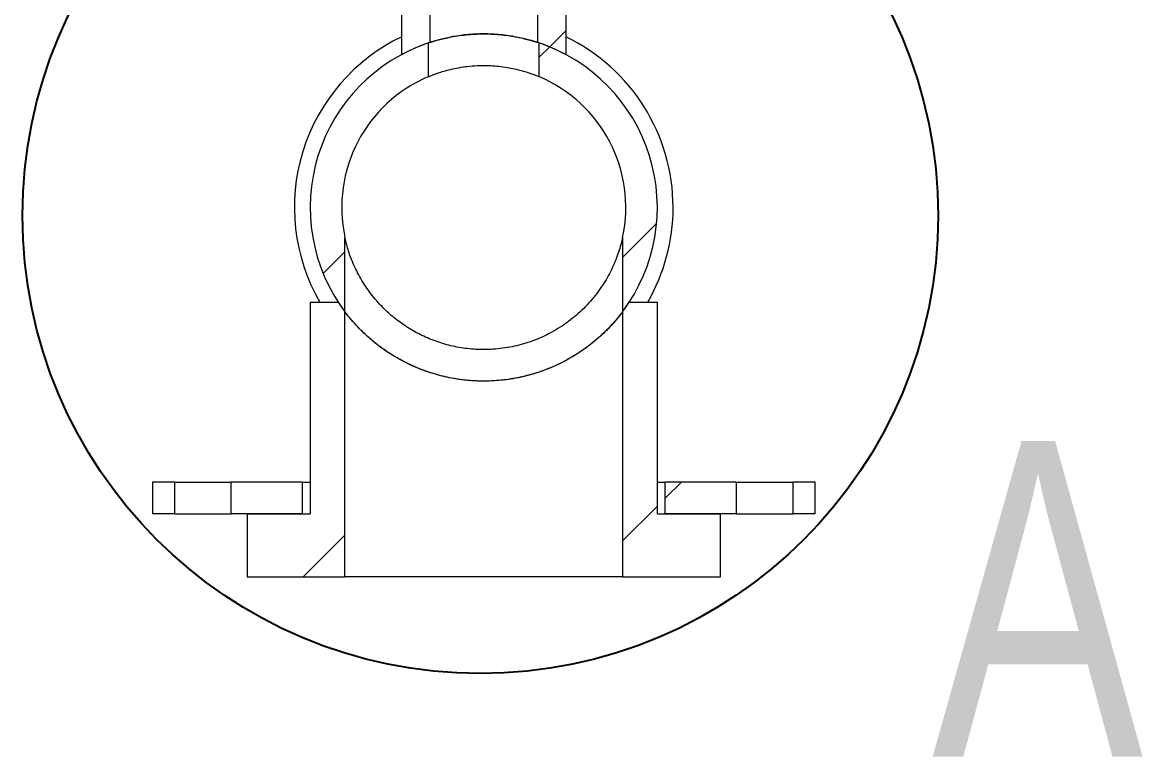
# Model space of a CAD drawing. Header units: millimetres. Extents: x 11948 to 22858, y 1146 to 11361.
# Drawn here: x 16418.6 to 16773.5, y 7131.5 to 7364.1 of the extents above; entities that cross this region are included whole.
import ezdxf

# ---------------------------------------------------------------- set-up
doc = ezdxf.new("R2010")
doc.units = ezdxf.units.MM
doc.linetypes.add('SLD-Solid', pattern=[0])
doc.styles.add('SLDTEXTSTYLE0', font='TXT', dxfattribs={"width": 0.75})
pattern_1 = [(45, (13072.54, 5639.196), (-44.9013, 44.9013), [])]

msp = doc.modelspace()

# ---------------------------------------------------------------- hatches: boundary and pattern name
at = {"linetype": 'SLD-Solid', "lineweight": 0}
h = msp.add_hatch(dxfattribs=at)
h.set_pattern_fill('ANSI31', color=256, scale=20, style=0)
h.set_pattern_definition(pattern_1)
edge = h.paths.add_edge_path(flags=0)
edge.add_line((16534.89, 7389.8), (16534.89, 7389.55))
edge.add_line((16534.89, 7389.55), (16533.8, 7388.93))
edge.add_line((16533.8, 7388.93), (16533.8, 7388.43))
edge.add_line((16533.8, 7388.43), (16534.89, 7387.8))
edge.add_line((16534.89, 7387.8), (16534.89, 7387.55))
edge.add_line((16534.89, 7387.55), (16533.8, 7386.93))
edge.add_line((16533.8, 7386.93), (16533.8, 7386.43))
edge.add_line((16533.8, 7386.43), (16534.89, 7385.8))
edge.add_line((16534.89, 7385.8), (16534.89, 7385.55))
edge.add_line((16534.89, 7385.55), (16533.8, 7384.93))
edge.add_line((16533.8, 7384.93), (16533.8, 7384.43))
edge.add_line((16533.8, 7384.43), (16534.89, 7383.8))
edge.add_line((16534.89, 7383.8), (16534.89, 7383.55))
edge.add_line((16534.89, 7383.55), (16533.8, 7382.93))
edge.add_line((16533.8, 7382.93), (16533.8, 7382.43))
edge.add_line((16533.8, 7382.43), (16534.89, 7381.8))
edge.add_line((16534.89, 7381.8), (16534.89, 7381.55))
edge.add_line((16534.89, 7381.55), (16533.8, 7380.93))
edge.add_line((16533.8, 7380.93), (16533.8, 7380.43))
edge.add_line((16533.8, 7380.43), (16534.89, 7379.8))
edge.add_line((16534.89, 7379.8), (16534.89, 7379.55))
edge.add_line((16534.89, 7379.55), (16533.8, 7378.93))
edge.add_line((16533.8, 7378.93), (16533.8, 7378.43))
edge.add_line((16533.8, 7378.43), (16534.89, 7377.8))
edge.add_line((16534.89, 7377.8), (16534.89, 7377.55))
edge.add_line((16534.89, 7377.55), (16533.8, 7376.93))
edge.add_line((16533.8, 7376.93), (16533.8, 7376.43))
edge.add_line((16533.8, 7376.43), (16534.89, 7375.8))
edge.add_line((16534.89, 7375.8), (16534.89, 7375.55))
edge.add_line((16534.89, 7375.55), (16533.8, 7374.93))
edge.add_line((16533.8, 7374.93), (16533.8, 7374.43))
edge.add_line((16533.8, 7374.43), (16534.89, 7373.8))
edge.add_line((16534.89, 7373.8), (16534.89, 7373.55))
edge.add_line((16534.89, 7373.55), (16533.8, 7372.93))
edge.add_line((16533.8, 7372.93), (16533.8, 7372.43))
edge.add_line((16533.8, 7372.43), (16538.8, 7372.43))
edge.add_line((16538.8, 7372.43), (16538.8, 7353.89))
edge.add_arc((16564.8, 7305.43), 55, 108.0045, 118.2115, ccw=False)
edge.add_line((16547.8, 7357.73), (16547.8, 7407.43))
edge.add_line((16547.8, 7407.43), (16544.34, 7407.43))
edge.add_line((16544.34, 7407.43), (16544.34, 7404.43))
edge.add_line((16544.34, 7404.43), (16539.83, 7404.43))
edge.add_line((16539.83, 7404.43), (16539.83, 7407.43))
edge.add_line((16539.83, 7407.43), (16533.8, 7407.43))
edge.add_line((16533.8, 7407.43), (16533.8, 7406.43))
edge.add_line((16533.8, 7406.43), (16534.89, 7405.8))
edge.add_line((16534.89, 7405.8), (16534.89, 7405.55))
edge.add_line((16534.89, 7405.55), (16533.8, 7404.93))
edge.add_line((16533.8, 7404.93), (16533.8, 7404.43))
edge.add_line((16533.8, 7404.43), (16534.89, 7403.8))
edge.add_line((16534.89, 7403.8), (16534.89, 7403.55))
edge.add_line((16534.89, 7403.55), (16533.8, 7402.93))
edge.add_line((16533.8, 7402.93), (16533.8, 7402.43))
edge.add_line((16533.8, 7402.43), (16534.89, 7401.8))
edge.add_line((16534.89, 7401.8), (16534.89, 7401.55))
edge.add_line((16534.89, 7401.55), (16533.8, 7400.93))
edge.add_line((16533.8, 7400.93), (16533.8, 7400.43))
edge.add_line((16533.8, 7400.43), (16534.89, 7399.8))
edge.add_line((16534.89, 7399.8), (16534.89, 7399.55))
edge.add_line((16534.89, 7399.55), (16533.8, 7398.93))
edge.add_line((16533.8, 7398.93), (16533.8, 7398.43))
edge.add_line((16533.8, 7398.43), (16534.89, 7397.8))
edge.add_line((16534.89, 7397.8), (16534.89, 7397.55))
edge.add_line((16534.89, 7397.55), (16533.8, 7396.93))
edge.add_line((16533.8, 7396.93), (16533.8, 7396.43))
edge.add_line((16533.8, 7396.43), (16534.89, 7395.8))
edge.add_line((16534.89, 7395.8), (16534.89, 7395.55))
edge.add_line((16534.89, 7395.55), (16533.8, 7394.93))
edge.add_line((16533.8, 7394.93), (16533.8, 7394.43))
edge.add_line((16533.8, 7394.43), (16534.89, 7393.8))
edge.add_line((16534.89, 7393.8), (16534.89, 7393.55))
edge.add_line((16534.89, 7393.55), (16533.8, 7392.93))
edge.add_line((16533.8, 7392.93), (16533.8, 7392.43))
edge.add_line((16533.8, 7392.43), (16534.89, 7391.8))
edge.add_line((16534.89, 7391.8), (16534.89, 7391.55))
edge.add_line((16534.89, 7391.55), (16533.8, 7390.93))
edge.add_line((16533.8, 7390.93), (16533.8, 7390.43))
edge.add_line((16533.8, 7390.43), (16534.89, 7389.8))
h = msp.add_hatch(dxfattribs=at)
h.set_pattern_fill('ANSI31', color=256, scale=20, style=0)
h.set_pattern_definition(pattern_1)
edge = h.paths.add_edge_path(flags=0)
edge.add_line((16594.72, 7404.8), (16595.8, 7405.43))
edge.add_line((16595.8, 7405.43), (16595.8, 7407.43))
edge.add_line((16595.8, 7407.43), (16589.78, 7407.43))
edge.add_line((16589.78, 7407.43), (16589.78, 7404.43))
edge.add_line((16589.78, 7404.43), (16585.27, 7404.43))
edge.add_line((16585.27, 7404.43), (16585.27, 7407.43))
edge.add_line((16585.27, 7407.43), (16581.8, 7407.43))
edge.add_line((16581.8, 7407.43), (16581.8, 7357.73))
edge.add_arc((16564.8, 7305.43), 55, 61.7885, 71.9955, ccw=False)
edge.add_line((16590.8, 7353.89), (16590.8, 7372.43))
edge.add_line((16590.8, 7372.43), (16594.94, 7372.43))
edge.add_line((16594.94, 7372.43), (16594.72, 7372.55))
edge.add_line((16594.72, 7372.55), (16594.72, 7372.8))
edge.add_line((16594.72, 7372.8), (16595.8, 7373.43))
edge.add_line((16595.8, 7373.43), (16595.8, 7373.93))
edge.add_line((16595.8, 7373.93), (16594.72, 7374.55))
edge.add_line((16594.72, 7374.55), (16594.72, 7374.8))
edge.add_line((16594.72, 7374.8), (16595.8, 7375.43))
edge.add_line((16595.8, 7375.43), (16595.8, 7375.93))
edge.add_line((16595.8, 7375.93), (16594.72, 7376.55))
edge.add_line((16594.72, 7376.55), (16594.72, 7376.8))
edge.add_line((16594.72, 7376.8), (16595.8, 7377.43))
edge.add_line((16595.8, 7377.43), (16595.8, 7377.93))
edge.add_line((16595.8, 7377.93), (16594.72, 7378.55))
edge.add_line((16594.72, 7378.55), (16594.72, 7378.8))
edge.add_line((16594.72, 7378.8), (16595.8, 7379.43))
edge.add_line((16595.8, 7379.43), (16595.8, 7379.93))
edge.add_line((16595.8, 7379.93), (16594.72, 7380.55))
edge.add_line((16594.72, 7380.55), (16594.72, 7380.8))
edge.add_line((16594.72, 7380.8), (16595.8, 7381.43))
edge.add_line((16595.8, 7381.43), (16595.8, 7381.93))
edge.add_line((16595.8, 7381.93), (16594.72, 7382.55))
edge.add_line((16594.72, 7382.55), (16594.72, 7382.8))
edge.add_line((16594.72, 7382.8), (16595.8, 7383.43))
edge.add_line((16595.8, 7383.43), (16595.8, 7383.93))
edge.add_line((16595.8, 7383.93), (16594.72, 7384.55))
edge.add_line((16594.72, 7384.55), (16594.72, 7384.8))
edge.add_line((16594.72, 7384.8), (16595.8, 7385.43))
edge.add_line((16595.8, 7385.43), (16595.8, 7385.93))
edge.add_line((16595.8, 7385.93), (16594.72, 7386.55))
edge.add_line((16594.72, 7386.55), (16594.72, 7386.8))
edge.add_line((16594.72, 7386.8), (16595.8, 7387.43))
edge.add_line((16595.8, 7387.43), (16595.8, 7387.93))
edge.add_line((16595.8, 7387.93), (16594.72, 7388.55))
edge.add_line((16594.72, 7388.55), (16594.72, 7388.8))
edge.add_line((16594.72, 7388.8), (16595.8, 7389.43))
edge.add_line((16595.8, 7389.43), (16595.8, 7389.93))
edge.add_line((16595.8, 7389.93), (16594.72, 7390.55))
edge.add_line((16594.72, 7390.55), (16594.72, 7390.8))
edge.add_line((16594.72, 7390.8), (16595.8, 7391.43))
edge.add_line((16595.8, 7391.43), (16595.8, 7391.93))
edge.add_line((16595.8, 7391.93), (16594.72, 7392.55))
edge.add_line((16594.72, 7392.55), (16594.72, 7392.8))
edge.add_line((16594.72, 7392.8), (16595.8, 7393.43))
edge.add_line((16595.8, 7393.43), (16595.8, 7393.93))
edge.add_line((16595.8, 7393.93), (16594.72, 7394.55))
edge.add_line((16594.72, 7394.55), (16594.72, 7394.8))
edge.add_line((16594.72, 7394.8), (16595.8, 7395.43))
edge.add_line((16595.8, 7395.43), (16595.8, 7395.93))
edge.add_line((16595.8, 7395.93), (16594.72, 7396.55))
edge.add_line((16594.72, 7396.55), (16594.72, 7396.8))
edge.add_line((16594.72, 7396.8), (16595.8, 7397.43))
edge.add_line((16595.8, 7397.43), (16595.8, 7397.93))
edge.add_line((16595.8, 7397.93), (16594.72, 7398.55))
edge.add_line((16594.72, 7398.55), (16594.72, 7398.8))
edge.add_line((16594.72, 7398.8), (16595.8, 7399.43))
edge.add_line((16595.8, 7399.43), (16595.8, 7399.93))
edge.add_line((16595.8, 7399.93), (16594.72, 7400.55))
edge.add_line((16594.72, 7400.55), (16594.72, 7400.8))
edge.add_line((16594.72, 7400.8), (16595.8, 7401.43))
edge.add_line((16595.8, 7401.43), (16595.8, 7401.93))
edge.add_line((16595.8, 7401.93), (16594.72, 7402.55))
edge.add_line((16594.72, 7402.55), (16594.72, 7402.8))
edge.add_line((16594.72, 7402.8), (16595.8, 7403.43))
edge.add_line((16595.8, 7403.43), (16595.8, 7403.93))
edge.add_line((16595.8, 7403.93), (16594.72, 7404.55))
edge.add_line((16594.72, 7404.55), (16594.72, 7404.8))
h = msp.add_hatch(dxfattribs=at)
h.set_pattern_fill('ANSI31', color=256, scale=20, style=0)
h.set_pattern_definition(pattern_1)
edge = h.paths.add_edge_path(flags=0)
edge.add_arc((16564.8, 7305.43), 45, 112.8854, 192.1015, ccw=False)
edge.add_line((16547.3, 7346.88), (16547.3, 7357.57))
edge.add_arc((16564.8, 7305.43), 55, 108.553, 216.8699)
edge.add_line((16520.8, 7272.43), (16520.8, 7295.99))
h = msp.add_hatch(dxfattribs=at)
h.set_pattern_fill('ANSI31', color=256, scale=20, style=0)
h.set_pattern_definition(pattern_1)
edge = h.paths.add_edge_path(flags=0)
edge.add_arc((16564.8, 7305.43), 55, 323.1301, 431.447)
edge.add_line((16582.3, 7357.57), (16582.3, 7346.88))
edge.add_arc((16564.8, 7305.43), 45, -12.1015, 67.1146, ccw=False)
edge.add_line((16608.8, 7295.99), (16608.8, 7272.43))
h = msp.add_hatch(dxfattribs=at)
h.set_pattern_fill('ANSI31', color=256, scale=20, style=0)
h.set_pattern_definition(pattern_1)
edge = h.paths.add_edge_path(flags=0)
edge.add_line((16509.8, 7208.43), (16489.8, 7208.43))
edge.add_line((16489.8, 7208.43), (16489.8, 7188.43))
edge.add_line((16489.8, 7188.43), (16520.8, 7188.43))
edge.add_line((16520.8, 7188.43), (16520.8, 7272.43))
edge.add_arc((16564.8, 7305.43), 55, 213.0557, 216.8699, ccw=False)
edge.add_line((16518.71, 7275.43), (16509.8, 7275.43))
edge.add_line((16509.8, 7275.43), (16509.8, 7208.43))
h = msp.add_hatch(dxfattribs=at)
h.set_pattern_fill('ANSI31', color=256, scale=20, style=0)
h.set_pattern_definition(pattern_1)
edge = h.paths.add_edge_path(flags=0)
edge.add_line((16608.8, 7188.43), (16639.8, 7188.43))
edge.add_line((16639.8, 7188.43), (16639.8, 7208.43))
edge.add_line((16639.8, 7208.43), (16619.8, 7208.43))
edge.add_line((16619.8, 7208.43), (16619.8, 7275.43))
edge.add_line((16619.8, 7275.43), (16610.9, 7275.43))
edge.add_arc((16564.8, 7305.43), 55, 323.1301, 326.9443, ccw=False)
edge.add_line((16608.8, 7272.43), (16608.8, 7188.43))
h = msp.add_hatch(dxfattribs=at)
h.set_pattern_fill('ANSI31', color=256, scale=20, style=0)
h.set_pattern_definition(pattern_1)
h.paths.add_polyline_path([(16622.3, 7218.43), (16622.3, 7208.43), (16644.8, 7208.43), (16644.8, 7218.43)], flags=0)

# ---------------------------------------------------------------- linework, layer by layer
for p, q in [((16547.8, 7357.73), (16547.8, 7407.43)), ((16581.8, 7407.43), (16581.8, 7357.73)), ((16538.8, 7353.89), (16538.8, 7372.43)), ((16590.8, 7372.43), (16590.8, 7353.89)), ((16547.3, 7346.88), (16547.3, 7357.57)), ((16582.3, 7357.57), (16582.3, 7346.88)), ((16520.8, 7272.43), (16520.8, 7295.99)), ((16608.8, 7295.99), (16608.8, 7272.43)), ((16509.8, 7275.43), (16509.8, 7208.43)), ((16509.8, 7275.43), (16518.71, 7275.43)), ((16520.8, 7188.43), (16520.8, 7272.43)), ((16608.8, 7272.43), (16608.8, 7188.43)), ((16610.9, 7275.43), (16619.8, 7275.43)), ((16619.8, 7208.43), (16619.8, 7275.43)), ((16459.8, 7218.43), (16459.8, 7208.43)), ((16466.8, 7218.43), (16459.8, 7218.43)), ((16466.8, 7218.43), (16466.8, 7208.43)), ((16466.8, 7218.43), (16484.8, 7218.43)), ((16484.8, 7208.43), (16484.8, 7218.43)), ((16507.3, 7218.43), (16484.8, 7218.43)), ((16507.3, 7218.43), (16507.3, 7208.43)), ((16507.3, 7218.43), (16509.8, 7218.43)), ((16619.8, 7218.43), (16622.3, 7218.43)), ((16622.3, 7208.43), (16622.3, 7218.43)), ((16644.8, 7218.43), (16622.3, 7218.43)), ((16644.8, 7218.43), (16644.8, 7208.43)), ((16644.8, 7218.43), (16662.8, 7218.43)), ((16662.8, 7208.43), (16662.8, 7218.43)), ((16669.8, 7218.43), (16662.8, 7218.43)), ((16669.8, 7208.43), (16669.8, 7218.43)), ((16466.8, 7208.43), (16459.8, 7208.43)), ((16466.8, 7208.43), (16484.8, 7208.43)), ((16507.3, 7208.43), (16484.8, 7208.43)), ((16489.8, 7208.43), (16489.8, 7188.43)), ((16489.8, 7208.43), (16509.8, 7208.43)), ((16619.8, 7208.43), (16639.8, 7208.43)), ((16644.8, 7208.43), (16622.3, 7208.43)), ((16639.8, 7188.43), (16639.8, 7208.43)), ((16644.8, 7208.43), (16662.8, 7208.43)), ((16669.8, 7208.43), (16662.8, 7208.43)), ((16489.8, 7188.43), (16520.8, 7188.43)), ((16608.8, 7188.43), (16520.8, 7188.43)), ((16608.8, 7188.43), (16639.8, 7188.43))]:
    msp.add_line(p, q, dxfattribs=at)
msp.add_circle((16563.69, 7302.85), 145.05)
for radius, start, end in [(60, 115.6793, 210), (55, 108.553, 216.8699), (55, 108.0045, 118.2115), (55, 61.7885, 71.9955), (55, 323.1301, 71.447), (60, 0, 64.3207), (45, 112.8854, 192.1015), (45, 347.8985, 67.1146), (60, 330, 0), (55, 213.0557, 216.8699), (55, 323.1301, 326.9443)]:
    msp.add_arc((16564.8, 7305.43), radius, start, end, dxfattribs=at)
for points, knots in [([(16547.79, 7357.73), (16547.92, 7357.77), (16548.26, 7357.88), (16549.31, 7358.2), (16550.84, 7358.63), (16552.79, 7359.11), (16555.1, 7359.58), (16557.72, 7359.99), (16560.55, 7360.29), (16563.48, 7360.43), (16566.39, 7360.43), (16569.21, 7360.27), (16571.88, 7359.99), (16574.37, 7359.6), (16576.65, 7359.15), (16578.64, 7358.67), (16580.24, 7358.22), (16581.24, 7357.91), (16581.53, 7357.82), (16581.59, 7357.8)], [0, 0, 0, 0, 0.038923, 0.100362, 0.161812, 0.225257, 0.288696, 0.353635, 0.418555, 0.481401, 0.544237, 0.604822, 0.665418, 0.72677, 0.788131, 0.852151, 0.916163, 0.980943, 1, 1, 1, 1]), ([(16581.8, 7357.73), (16581.69, 7357.77), (16581.51, 7357.83), (16580.35, 7358.19), (16579.03, 7358.56), (16577.3, 7359), (16575.2, 7359.45), (16572.77, 7359.87), (16570.15, 7360.19), (16567.47, 7360.38), (16564.76, 7360.45), (16562.01, 7360.38), (16559.3, 7360.17), (16556.75, 7359.85), (16554.4, 7359.45), (16552.31, 7359), (16550.54, 7358.55), (16549.16, 7358.16), (16548.06, 7357.82), (16547.9, 7357.76), (16547.8, 7357.73)], [0, 0, 0, 0, 0.083515, 0.134497, 0.18549, 0.238447, 0.291406, 0.346041, 0.400669, 0.450327, 0.499983, 0.551984, 0.603996, 0.655929, 0.707873, 0.761239, 0.814603, 0.86926, 0.923901, 1, 1, 1, 1]), ([(16547.3, 7346.88), (16547.35, 7346.9), (16547.44, 7346.94), (16548.14, 7347.23), (16549.23, 7347.65), (16550.73, 7348.18), (16552.62, 7348.76), (16554.91, 7349.35), (16557.52, 7349.86), (16560.35, 7350.24), (16563.29, 7350.43), (16566.17, 7350.44), (16568.96, 7350.26), (16571.59, 7349.94), (16574.05, 7349.49), (16576.33, 7348.94), (16578.34, 7348.35), (16580.04, 7347.78), (16581.31, 7347.3), (16582.15, 7346.95), (16582.25, 7346.91), (16582.3, 7346.88)], [0, 0, 0, 0, 0.050872, 0.101757, 0.152505, 0.203271, 0.256513, 0.309756, 0.364976, 0.420174, 0.472821, 0.525464, 0.575301, 0.625146, 0.675735, 0.726337, 0.78011, 0.833878, 0.88902, 0.944135, 1, 1, 1, 1]), ([(16608.8, 7295.99), (16608.8, 7295.97), (16608.79, 7295.91), (16608.67, 7295.4), (16608.42, 7294.31), (16607.93, 7292.54), (16607.14, 7290.11), (16605.82, 7286.73), (16603.67, 7282.52), (16600.29, 7277.54), (16596.13, 7272.91), (16591.19, 7268.79), (16585.86, 7265.49), (16580.25, 7263.03), (16574.56, 7261.35), (16568.5, 7260.45), (16562.55, 7260.35), (16556.94, 7261.02), (16551.76, 7262.25), (16546.88, 7264.05), (16542.34, 7266.33), (16538.23, 7269.01), (16534.56, 7272), (16530.96, 7275.61), (16527.62, 7279.88), (16524.73, 7284.73), (16522.97, 7288.69), (16521.94, 7291.67), (16521.42, 7293.43), (16521.09, 7294.74), (16520.86, 7295.73), (16520.82, 7295.9), (16520.8, 7295.99)], [0, 0, 0, 0, 0.00959, 0.022671, 0.035789, 0.06153, 0.08741, 0.113277, 0.163825, 0.21452, 0.264995, 0.312768, 0.360482, 0.399182, 0.437842, 0.4768, 0.51574, 0.549815, 0.583905, 0.618906, 0.653933, 0.689529, 0.725258, 0.760908, 0.809482, 0.858227, 0.906832, 0.9294, 0.951947, 0.96655, 0.981119, 1, 1, 1, 1]), ([(16608.8, 7272.43), (16608.77, 7272.38), (16608.7, 7272.29), (16608.06, 7271.45), (16606.79, 7269.86), (16604.88, 7267.71), (16602.74, 7265.57), (16600.54, 7263.58), (16598.04, 7261.56), (16595.23, 7259.56), (16592.16, 7257.67), (16588.79, 7255.88), (16585.09, 7254.25), (16580.67, 7252.69), (16575.47, 7251.36), (16569.96, 7250.58), (16564.28, 7250.34), (16558.49, 7250.67), (16552.39, 7251.73), (16546.62, 7253.41), (16541.96, 7255.32), (16538.22, 7257.24), (16535.24, 7259), (16532.5, 7260.87), (16530.01, 7262.8), (16527.79, 7264.71), (16525.83, 7266.59), (16524.13, 7268.38), (16522.68, 7270.05), (16521.55, 7271.44), (16520.9, 7272.29), (16520.83, 7272.39), (16520.8, 7272.43)], [0, 0, 0, 0, 0.026754, 0.054076, 0.095554, 0.138184, 0.168411, 0.198644, 0.229732, 0.26082, 0.291278, 0.321731, 0.353359, 0.384978, 0.426058, 0.468257, 0.50001, 0.5426, 0.586615, 0.62917, 0.672769, 0.701461, 0.730156, 0.759673, 0.78919, 0.818318, 0.847443, 0.877442, 0.907427, 0.940901, 0.975163, 1, 1, 1, 1]), ([(16608.8, 7272.43), (16608.77, 7272.38), (16608.7, 7272.29), (16608.08, 7271.47), (16606.83, 7269.91), (16604.94, 7267.78), (16602.82, 7265.65), (16600.65, 7263.67), (16598.16, 7261.65), (16595.37, 7259.66), (16592.32, 7257.76), (16588.96, 7255.96), (16585.28, 7254.33), (16580.88, 7252.75), (16575.66, 7251.4), (16569.69, 7250.53), (16563.49, 7250.33), (16557.49, 7250.81), (16551.76, 7251.9), (16546.36, 7253.51), (16541.21, 7255.64), (16536.17, 7258.35), (16531.5, 7261.53), (16527.52, 7264.9), (16524.92, 7267.52), (16523.3, 7269.32), (16522.17, 7270.66), (16521.26, 7271.82), (16520.84, 7272.37), (16520.81, 7272.41), (16520.8, 7272.43)], [0, 0, 0, 0, 0.026362, 0.053268, 0.094547, 0.136975, 0.167141, 0.197312, 0.228337, 0.25936, 0.289791, 0.320217, 0.351806, 0.383387, 0.424702, 0.467157, 0.508507, 0.551201, 0.590499, 0.630763, 0.673827, 0.717765, 0.769679, 0.822666, 0.870325, 0.894721, 0.919108, 0.9525, 0.986775, 1, 1, 1, 1])]:
    msp.add_open_spline(points, degree=3, knots=knots, dxfattribs=at)

# ---------------------------------------------------------------- texts
at = {"insert": (16740.29, 7181.48), "char_height": 100, "attachment_point": 5, "style": 'SLDTEXTSTYLE0'}
msp.add_mtext('A', dxfattribs=at)

doc.saveas('drawing.dxf')
